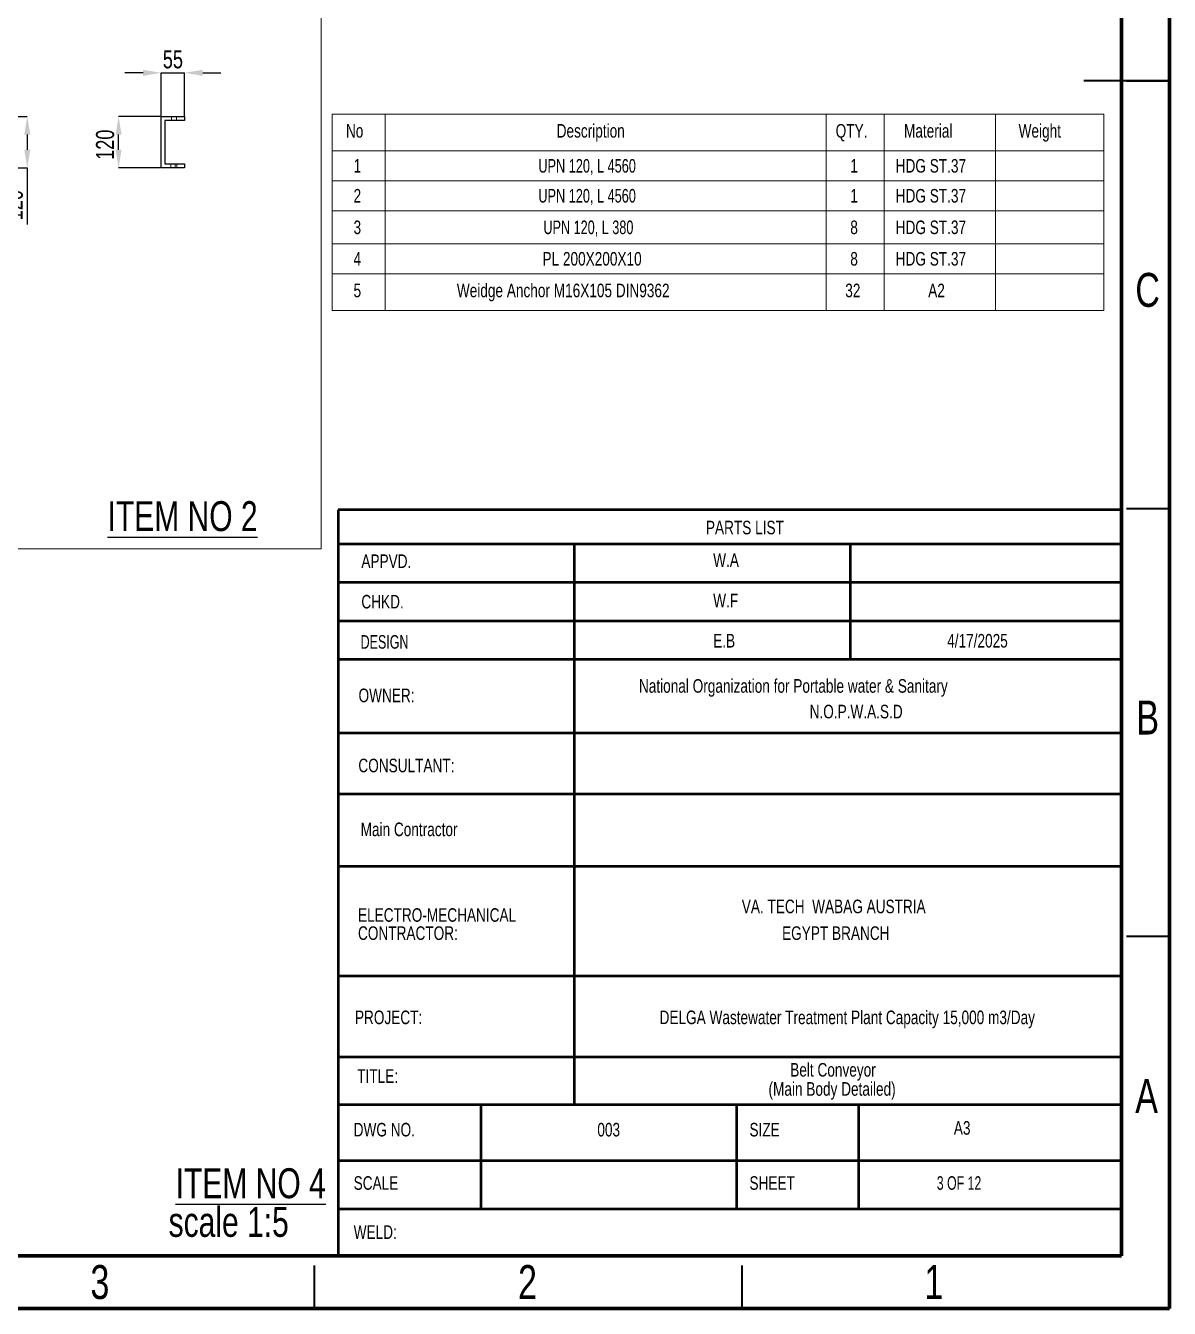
# Model space of a CAD drawing. Header units: millimetres. Extents: x 41 to 1868, y -696 to 319.
# Drawn here: x 1237 to 1370.7, y 27.4 to 177.4 of the extents above; entities that cross this region are included whole.
import ezdxf

# ---------------------------------------------------------------- set-up
doc = ezdxf.new("R2010")
doc.units = ezdxf.units.MM
doc.header["$PDSIZE"] = -1
doc.linetypes.add('HIDDEN', pattern=[1.905, 1.27, -0.635])
doc.layers.add('BOLD', color=7, linetype='Continuous', lineweight=25)
doc.layers.add('FORMAT', color=7, linetype='Continuous')
doc.styles.add('SLDTEXTSTYLE0', font='TXT', dxfattribs={"width": 0.75})
doc.styles.add('SLDTEXTSTYLE11', font='TXT', dxfattribs={"width": 0.696429})
doc.styles.add('SLDTEXTSTYLE5', font='TXT', dxfattribs={"width": 0.7})
doc.styles.add('SLDTEXTSTYLE8', font='TXT', dxfattribs={"width": 0.687299})
doc.styles.add('SLDTEXTSTYLE9', font='TXT', dxfattribs={"width": 0.678571})
doc.dimstyles.new('SLDDIMSTYLE5', dxfattribs={"dimtxt": 2.116667, "dimasz": 2.116667, "dimexe": 0, "dimexo": 0.625, "dimgap": 0.529167, "dimtad": 1, "dimdec": 0, "dimlfac": 20, "dimrnd": 1e-09, "dimzin": 12, "dimtxsty": 'SLDTEXTSTYLE0', "dimsah": 1, "dimcen": 2.5, "dimazin": 3, "dimtfac": 1, "dimtdec": 0, "dimtmove": 0, "dimatfit": 0, "dimfrac": 2, "dimtzin": 12})
doc.dimstyles.new('SLDDIMSTYLE7', dxfattribs={"dimtxt": 2.116667, "dimasz": 2.116667, "dimexe": 0, "dimexo": 0.625, "dimgap": 0.529167, "dimtad": 1, "dimdec": 0, "dimlfac": 20, "dimrnd": 1e-09, "dimzin": 12, "dimtxsty": 'SLDTEXTSTYLE0', "dimsah": 1, "dimcen": 2.5, "dimazin": 3, "dimtfac": 1, "dimtdec": 0, "dimtmove": 0, "dimatfit": 3, "dimfrac": 2, "dimtzin": 12})

# ---------------------------------------------------------------- blocks, each defined once
blk = doc.blocks.new('SW_NOTE_0_14')
at = {"layer": 'FORMAT', "color": 0, "char_height": 3.5, "attachment_point": 2, "style": 'SLDTEXTSTYLE0'}
for s, insert in [('\\LITEM NO 4', (13.62, 4.51)), ('scale 1:5', (11.05, -0.01))]:
    blk.add_mtext(s, dxfattribs=dict(at, insert=insert))
blk = doc.blocks.new('SW_NOTE_0_15')
at = {"color": 0, "linetype": 'Continuous', "lineweight": 0, "char_height": 1.5875, "attachment_point": 1, "style": 'SLDTEXTSTYLE0'}
for s, insert in [('ELECTRO-MECHANICAL', (0, 2.05)), ('CONTRACTOR:', (0, -0.07))]:
    blk.add_mtext(s, dxfattribs=dict(at, insert=insert))
blk = doc.blocks.new('SW_NOTE_0_16')
at = {"layer": 'BOLD', "color": 0, "char_height": 1.5875, "attachment_point": 2, "style": 'SLDTEXTSTYLE0'}
for s, insert in [('VA. TECH  WABAG AUSTRIA', (13.44, 2.05)), ('EGYPT BRANCH', (13.68, -1.07))]:
    blk.add_mtext(s, dxfattribs=dict(at, insert=insert))
blk = doc.blocks.new('SW_TABLEANNOTATION_0')
at = {"color": 0, "linetype": 'Continuous', "lineweight": 18}
for p, q in [((0, 0), (0, -4.29)), ((0, 0), (6.19, 0)), ((6.19, 0), (6.19, -4.29)), ((6.19, 0), (57.78, 0)), ((57.78, 0), (57.78, -4.29)), ((57.78, 0), (64.56, 0)), ((64.56, 0), (64.56, -4.29)), ((64.56, 0), (77.58, 0)), ((77.58, 0), (77.58, -4.29)), ((77.58, 0), (90.22, 0)), ((90.22, 0), (90.22, -4.29)), ((0, -4.29), (0, -7.8)), ((0, -4.29), (6.19, -4.29)), ((6.19, -4.29), (6.19, -7.8)), ((6.19, -4.29), (57.78, -4.29)), ((57.78, -4.29), (57.78, -7.8)), ((57.78, -4.29), (64.56, -4.29)), ((64.56, -4.29), (64.56, -7.8)), ((64.56, -4.29), (77.58, -4.29)), ((77.58, -4.29), (77.58, -7.8)), ((77.58, -4.29), (90.22, -4.29)), ((90.22, -4.29), (90.22, -7.8)), ((0, -7.8), (0, -11.3)), ((0, -7.8), (6.19, -7.8)), ((6.19, -7.8), (6.19, -11.3)), ((6.19, -7.8), (57.78, -7.8)), ((57.78, -7.8), (57.78, -11.3)), ((57.78, -7.8), (64.56, -7.8)), ((64.56, -7.8), (64.56, -11.3)), ((64.56, -7.8), (77.58, -7.8)), ((77.58, -7.8), (77.58, -11.3)), ((77.58, -7.8), (90.22, -7.8)), ((90.22, -7.8), (90.22, -11.3)), ((0, -11.3), (0, -15.17)), ((0, -11.3), (6.19, -11.3)), ((6.19, -11.3), (6.19, -15.17)), ((6.19, -11.3), (57.78, -11.3)), ((57.78, -11.3), (57.78, -15.17)), ((57.78, -11.3), (64.56, -11.3)), ((64.56, -11.3), (64.56, -15.17)), ((64.56, -11.3), (77.58, -11.3)), ((77.58, -11.3), (77.58, -15.17)), ((77.58, -11.3), (90.22, -11.3)), ((90.22, -11.3), (90.22, -15.17)), ((0, -15.17), (0, -18.66)), ((0, -15.17), (6.19, -15.17)), ((6.19, -15.17), (6.19, -18.66)), ((6.19, -15.17), (57.78, -15.17)), ((57.78, -15.17), (57.78, -18.66)), ((57.78, -15.17), (64.56, -15.17)), ((64.56, -15.17), (64.56, -18.66)), ((64.56, -15.17), (77.58, -15.17)), ((77.58, -15.17), (77.58, -18.66)), ((77.58, -15.17), (90.22, -15.17)), ((90.22, -15.17), (90.22, -18.66)), ((0, -18.66), (0, -22.95)), ((0, -18.66), (6.19, -18.66)), ((6.19, -18.66), (6.19, -22.95)), ((6.19, -18.66), (57.78, -18.66)), ((57.78, -18.66), (57.78, -22.95)), ((57.78, -18.66), (64.56, -18.66)), ((64.56, -18.66), (64.56, -22.95)), ((64.56, -18.66), (77.58, -18.66)), ((77.58, -18.66), (77.58, -22.95)), ((77.58, -18.66), (90.22, -18.66)), ((90.22, -18.66), (90.22, -22.95)), ((0, -22.95), (6.19, -22.95)), ((6.19, -22.95), (57.78, -22.95)), ((57.78, -22.95), (64.56, -22.95)), ((64.56, -22.95), (77.58, -22.95)), ((77.58, -22.95), (90.22, -22.95))]:
    blk.add_line(p, q, dxfattribs=at)
at = {"color": 0, "linetype": 'Continuous', "lineweight": 0, "attachment_point": 1}
for s, insert, char_height, style in [('No', (1.62, -1.16), 1.587, 'SLDTEXTSTYLE0'), ('Description', (26.26, -1.16), 1.5875, 'SLDTEXTSTYLE0'), ('QTY.', (58.88, -1.16), 1.587, 'SLDTEXTSTYLE0'), ('Material', (66.87, -1.16), 1.587, 'SLDTEXTSTYLE0'), ('Weight', (80.27, -1.16), 1.587, 'SLDTEXTSTYLE0'), ('1', (2.51, -5.25), 1.59, 'SLDTEXTSTYLE0'), ('UPN 120, L 4560', (24.12, -5.25), 1.5875, 'SLDTEXTSTYLE5'), ('1', (60.59, -5.25), 1.59, 'SLDTEXTSTYLE0'), ('HDG ST.37', (65.9, -5.25), 1.587, 'SLDTEXTSTYLE0'), ('2', (2.51, -8.75), 1.59, 'SLDTEXTSTYLE0'), ('UPN 120, L 4560', (24.12, -8.75), 1.5875, 'SLDTEXTSTYLE5'), ('1', (60.59, -8.75), 1.59, 'SLDTEXTSTYLE0'), ('HDG ST.37', (65.9, -8.75), 1.587, 'SLDTEXTSTYLE0'), ('3', (2.51, -12.44), 1.59, 'SLDTEXTSTYLE0'), ('UPN 120, L 380', (24.71, -12.44), 1.5875, 'SLDTEXTSTYLE11'), ('8', (60.59, -12.44), 1.59, 'SLDTEXTSTYLE0'), ('HDG ST.37', (65.9, -12.44), 1.587, 'SLDTEXTSTYLE0'), ('4', (2.51, -16.12), 1.59, 'SLDTEXTSTYLE0'), ('PL 200X200X10', (24.6, -16.12), 1.5875, 'SLDTEXTSTYLE0'), ('8', (60.59, -16.12), 1.59, 'SLDTEXTSTYLE0'), ('HDG ST.37', (65.9, -16.12), 1.587, 'SLDTEXTSTYLE0'), ('5', (2.51, -19.82), 1.59, 'SLDTEXTSTYLE0'), ('Weidge Anchor M16X105 DIN9362', (14.59, -19.82), 1.5875, 'SLDTEXTSTYLE0'), ('32', (60, -19.82), 1.587, 'SLDTEXTSTYLE0'), ('A2', (69.7, -19.82), 1.587, 'SLDTEXTSTYLE0')]:
    blk.add_mtext(s, dxfattribs=dict(at, insert=insert, char_height=char_height, style=style))
blk = doc.blocks.new('*D745')
at = {"layer": 'Defpoints', "color": 0}
for p in [(1227.14, 166.77), (1227.14, 160.77), (1237.14, 160.77)]:
    blk.add_point(p, dxfattribs=at)
at = {"layer": 'FORMAT', "color": 0, "lineweight": -2}
for p, q in [((1227.21, 166.77), (1237.14, 166.77)), ((1237.14, 164.65), (1237.14, 162.89)), ((1227.21, 160.77), (1237.14, 160.77)), ((1237.14, 160.77), (1237.14, 154.16))]:
    blk.add_line(p, q, dxfattribs=at)
at = {"layer": 'FORMAT', "color": 0}
for points in [[(1236.79, 164.65), (1237.5, 164.65), (1237.14, 166.77)], [(1236.79, 162.89), (1237.5, 162.89), (1237.14, 160.77)]]:
    blk.add_solid(points, dxfattribs=at)
at = {"layer": 'FORMAT', "color": 0, "insert": (1234.5, 156.4), "char_height": 2.117, "attachment_point": 2, "rotation": 90, "style": 'SLDTEXTSTYLE0'}
blk.add_mtext('\\A1;120', dxfattribs=at)
blk = doc.blocks.new('*D764')
at = {"layer": 'Defpoints', "color": 0}
for p in [(1247.82, 166.77), (1252.79, 166.77), (1252.79, 160.77)]:
    blk.add_point(p, dxfattribs=at)
at = {"layer": 'FORMAT', "color": 0, "lineweight": -2}
for p, q in [((1252.73, 166.77), (1247.82, 166.77)), ((1247.82, 162.89), (1247.82, 164.65)), ((1252.73, 160.77), (1247.82, 160.77))]:
    blk.add_line(p, q, dxfattribs=at)
at = {"layer": 'FORMAT', "color": 0}
for points in [[(1247.47, 164.65), (1248.17, 164.65), (1247.82, 166.77)], [(1247.47, 162.89), (1248.17, 162.89), (1247.82, 160.77)]]:
    blk.add_solid(points, dxfattribs=at)
at = {"layer": 'FORMAT', "color": 0, "insert": (1245.18, 163.47), "char_height": 2.117, "attachment_point": 2, "rotation": 90, "style": 'SLDTEXTSTYLE0'}
blk.add_mtext('\\A1;120', dxfattribs=at)
blk = doc.blocks.new('*D765')
at = {"layer": 'Defpoints', "color": 0}
for p in [(1255.54, 171.88), (1252.79, 166.77), (1255.54, 166.77)]:
    blk.add_point(p, dxfattribs=at)
at = {"layer": 'FORMAT', "color": 0, "lineweight": -2}
for p, q in [((1250.68, 171.88), (1248.56, 171.88)), ((1252.79, 166.83), (1252.79, 171.88)), ((1252.79, 171.88), (1255.54, 171.88)), ((1255.54, 166.83), (1255.54, 171.88)), ((1257.66, 171.88), (1259.78, 171.88))]:
    blk.add_line(p, q, dxfattribs=at)
at = {"layer": 'FORMAT', "color": 0}
for points in [[(1250.68, 172.23), (1250.68, 171.52), (1252.79, 171.88)], [(1257.66, 172.23), (1257.66, 171.52), (1255.54, 171.88)]]:
    blk.add_solid(points, dxfattribs=at)
at = {"layer": 'FORMAT', "color": 0, "insert": (1254.17, 174.52), "char_height": 2.117, "attachment_point": 2, "style": 'SLDTEXTSTYLE0'}
blk.add_mtext('\\A1;55', dxfattribs=at)

msp = doc.modelspace()

# ---------------------------------------------------------------- linework, layer by layer
at = {"color": 7, "linetype": 'Continuous', "lineweight": 70}
for p, q in [((1370.676, 314.4229), (1370.676, 27.4229)), ((1365.0784, 310.5564), (1365.0784, 33.5564)), ((1365.0784, 33.5564), (975.676, 33.5564)), ((1370.676, 27.4229), (970.676, 27.4229))]:
    msp.add_line(p, q, dxfattribs=at)
at = {"color": 7, "linetype": 'Continuous', "lineweight": 18}
for p, q in [((1271.5108, 205.782), (1271.5108, 116.2221)), ((1271.5108, 116.2221), (976.296, 116.2221))]:
    msp.add_line(p, q, dxfattribs=at)
at = {"color": 7, "linetype": 'Continuous', "lineweight": 35}
for p, q in [((1370.677, 170.9229), (1360.675, 170.9229)), ((1365.676, 170.9229), (1370.676, 170.9229)), ((1365.676, 120.9229), (1370.676, 120.9229)), ((1365.676, 70.9229), (1370.676, 70.9229)), ((1270.676, 32.4229), (1270.676, 27.4229)), ((1320.676, 32.4229), (1320.676, 27.4229))]:
    msp.add_line(p, q, dxfattribs=at)
at = {"color": 7, "linetype": 'Continuous', "lineweight": 25}
for p, q in [((1252.7935, 166.7706), (1255.5435, 166.7706)), ((1252.7935, 160.7706), (1252.7935, 166.7706)), ((1255.5435, 166.7706), (1255.5435, 166.3206)), ((1253.2435, 166.3206), (1253.2435, 161.2206)), ((1255.5435, 166.3206), (1253.2435, 166.3206)), ((1255.5435, 160.7706), (1252.7935, 160.7706)), ((1253.2435, 161.2206), (1255.5435, 161.2206)), ((1255.5435, 161.2206), (1255.5435, 160.7706))]:
    msp.add_line(p, q, dxfattribs=at)
at = {"color": 7, "linetype": 'HIDDEN', "lineweight": 18}
for p, q in [((1253.9935, 166.7706), (1253.9935, 166.3206)), ((1254.5935, 166.3206), (1254.5935, 166.7706)), ((1253.9185, 161.2206), (1253.9185, 160.7706)), ((1253.9435, 161.2206), (1253.9435, 160.7706)), ((1254.4185, 160.7706), (1254.4185, 161.2206)), ((1254.6435, 160.7706), (1254.6435, 161.2206))]:
    msp.add_line(p, q, dxfattribs=at)
at = {"color": 7, "linetype": 'Continuous', "lineweight": 50}
for p, q in [((1365.0784, 120.7989), (1273.4806, 120.7989)), ((1273.4806, 120.7989), (1273.4806, 107.7839)), ((1365.0784, 116.7839), (1273.4806, 116.7839)), ((1301.1236, 112.2839), (1301.1236, 116.7839)), ((1333.4149, 103.2839), (1333.4149, 116.7839)), ((1365.0784, 112.2839), (1273.4806, 112.2839)), ((1301.1236, 107.7839), (1301.1236, 112.2839)), ((1273.4806, 107.7839), (1273.4806, 33.5564)), ((1365.0784, 107.7839), (1273.4806, 107.7839)), ((1301.1236, 103.2839), (1301.1236, 107.7839)), ((1365.0784, 103.2839), (1273.4806, 103.2839)), ((1301.1236, 51.2483), (1301.1236, 103.2839)), ((1365.0784, 94.6898), (1273.4806, 94.6898)), ((1365.0784, 87.5384), (1273.4806, 87.5384)), ((1365.0784, 79.0642), (1273.4806, 79.0642)), ((1365.0784, 66.2538), (1273.4806, 66.2538)), ((1365.0784, 56.79), (1273.4806, 56.79)), ((1273.4806, 51.2483), (1365.0784, 51.2483)), ((1290.2332, 39.0564), (1290.2332, 51.2483)), ((1320.1158, 39.0564), (1320.1158, 51.2483)), ((1334.3863, 39.0564), (1334.3863, 51.2483)), ((1273.4806, 44.7202), (1365.0784, 44.7202)), ((1273.4806, 39.0564), (1365.0784, 39.0564))]:
    msp.add_line(p, q, dxfattribs=at)

# ---------------------------------------------------------------- block references
at = {"color": 7, "linetype": 'Continuous', "lineweight": 0}
for name, p in [('SW_TABLEANNOTATION_0', (1272.7829, 167.0467)), ('SW_NOTE_0_15', (1275.8153, 72.1563))]:
    msp.add_blockref(name, p, dxfattribs=at)
at = {"layer": 'BOLD'}
msp.add_blockref('SW_NOTE_0_16', (1317.9954, 73.1563), dxfattribs=at)
at = {"layer": 'FORMAT'}
msp.add_blockref('SW_NOTE_0_14', (1249.6462, 39.2923), dxfattribs=at)

# ---------------------------------------------------------------- texts
at = {"color": 7, "linetype": 'Continuous', "lineweight": 0}
for s, insert, char_height, attachment_point, style in [('C', (1368.1346, 148.483), 3.9688, 2, 'SLDTEXTSTYLE0'), ('PARTS LIST', (1316.4926, 119.5081), 1.5875, 1, 'SLDTEXTSTYLE0'), ('APPVD.', (1276.2079, 115.5726), 1.5875, 1, 'SLDTEXTSTYLE0'), ('W.A', (1317.3413, 115.7044), 1.5875, 1, 'SLDTEXTSTYLE0'), ('CHKD.', (1276.2079, 110.8389), 1.5875, 1, 'SLDTEXTSTYLE0'), ('W.F', (1317.3413, 110.9707), 1.5875, 1, 'SLDTEXTSTYLE0'), ('DESIGN', (1276.1215, 106.1371), 1.5875, 1, 'SLDTEXTSTYLE8'), ('E.B', (1317.3413, 106.2689), 1.5875, 1, 'SLDTEXTSTYLE0'), ('OWNER:', (1275.8762, 99.879), 1.5875, 1, 'SLDTEXTSTYLE0'), ('B', (1368.1466, 98.483), 3.9688, 2, 'SLDTEXTSTYLE0'), ('CONSULTANT:', (1275.8575, 91.6841), 1.5875, 1, 'SLDTEXTSTYLE0'), ('Main Contractor', (1276.1215, 84.2178), 1.5875, 1, 'SLDTEXTSTYLE0'), ('PROJECT:', (1275.455, 62.2366), 1.5875, 1, 'SLDTEXTSTYLE0'), ('TITLE:', (1275.7249, 55.3731), 1.5875, 1, 'SLDTEXTSTYLE0'), ('A', (1368.0156, 54.233), 3.9688, 2, 'SLDTEXTSTYLE0'), ('(Main Body Detailed)', (1331.2441, 53.8697), 1.5875, 2, 'SLDTEXTSTYLE0'), ('DWG NO.', (1275.3074, 49.1064), 1.5875, 1, 'SLDTEXTSTYLE0'), ('003', (1303.7991, 49.1064), 1.5875, 1, 'SLDTEXTSTYLE0'), ('SIZE', (1321.5832, 49.1064), 1.5875, 1, 'SLDTEXTSTYLE0'), ('A3', (1345.4782, 49.3108), 1.5875, 1, 'SLDTEXTSTYLE0'), ('SCALE', (1275.3074, 42.8701), 1.5875, 1, 'SLDTEXTSTYLE0'), ('SHEET', (1321.5832, 42.8701), 1.5875, 1, 'SLDTEXTSTYLE0'), ('3 OF 12', (1343.4845, 42.8701), 1.5875, 1, 'SLDTEXTSTYLE9'), ('WELD:', (1275.3074, 37.1303), 1.5875, 1, 'SLDTEXTSTYLE0'), ('3', (1245.636, 32.483), 3.9688, 2, 'SLDTEXTSTYLE0'), ('2', (1295.636, 32.483), 3.9688, 2, 'SLDTEXTSTYLE0'), ('1', (1343.136, 32.483), 3.9688, 2, 'SLDTEXTSTYLE0')]:
    msp.add_mtext(s, dxfattribs=dict(at, insert=insert, char_height=char_height, attachment_point=attachment_point, style=style))
at = {"layer": 'BOLD', "char_height": 1.5875, "style": 'SLDTEXTSTYLE0'}
for s, insert, attachment_point in [('National Organization for Portable water & Sanitary', (1308.6594, 100.9876), 1), ('Belt Conveyor', (1331.3498, 56.1036), 2)]:
    msp.add_mtext(s, dxfattribs=dict(at, insert=insert, attachment_point=attachment_point))
at = {"layer": 'FORMAT', "style": 'SLDTEXTSTYLE0'}
for s, insert, char_height, attachment_point in [('\\LITEM NO 2', (1246.5276, 121.796), 3.5, 1), ('4/17/2025', (1344.7021, 106.2689), 1.5875, 1), ('N.O.P.W.A.S.D', (1328.6164, 97.9907), 1.5875, 1), ('DELGA Wastewater Treatment Plant Capacity 15,000 m3/Day', (1333.0194, 62.2366), 1.5875, 2)]:
    msp.add_mtext(s, dxfattribs=dict(at, insert=insert, char_height=char_height, attachment_point=attachment_point))

# ---------------------------------------------------------------- dimensions: what is measured, and where the dimension line sits
at = {"layer": 'FORMAT'}
dim = msp.add_linear_dim(base=(1255.5435, 171.8751), p1=(1252.7935, 166.7706), p2=(1255.5435, 166.7706), dimstyle='SLDDIMSTYLE5', dxfattribs=at)
dim.commit()
dim.dimension.update_dxf_attribs({"geometry": '*D765', "text_midpoint": (1254.1685, 171.8751), "dimtype": 160})
for base, p1, p2, dimstyle, picture, middle in [((1237.1433, 160.7706), (1227.1433, 166.7706), (1227.1433, 160.7706), 'SLDDIMSTYLE7', '*D745', (1237.1433, 156.4049)), ((1247.8221, 166.7706), (1252.7935, 160.7706), (1252.7935, 166.7706), 'SLDDIMSTYLE5', '*D764', (1247.8221, 163.4657))]:
    dim = msp.add_linear_dim(base=base, p1=p1, p2=p2, angle=90, dimstyle=dimstyle, dxfattribs=at)
    dim.commit()
    dim.dimension.update_dxf_attribs({"geometry": picture, "text_midpoint": middle, "dimtype": 160})

doc.saveas('drawing.dxf')
